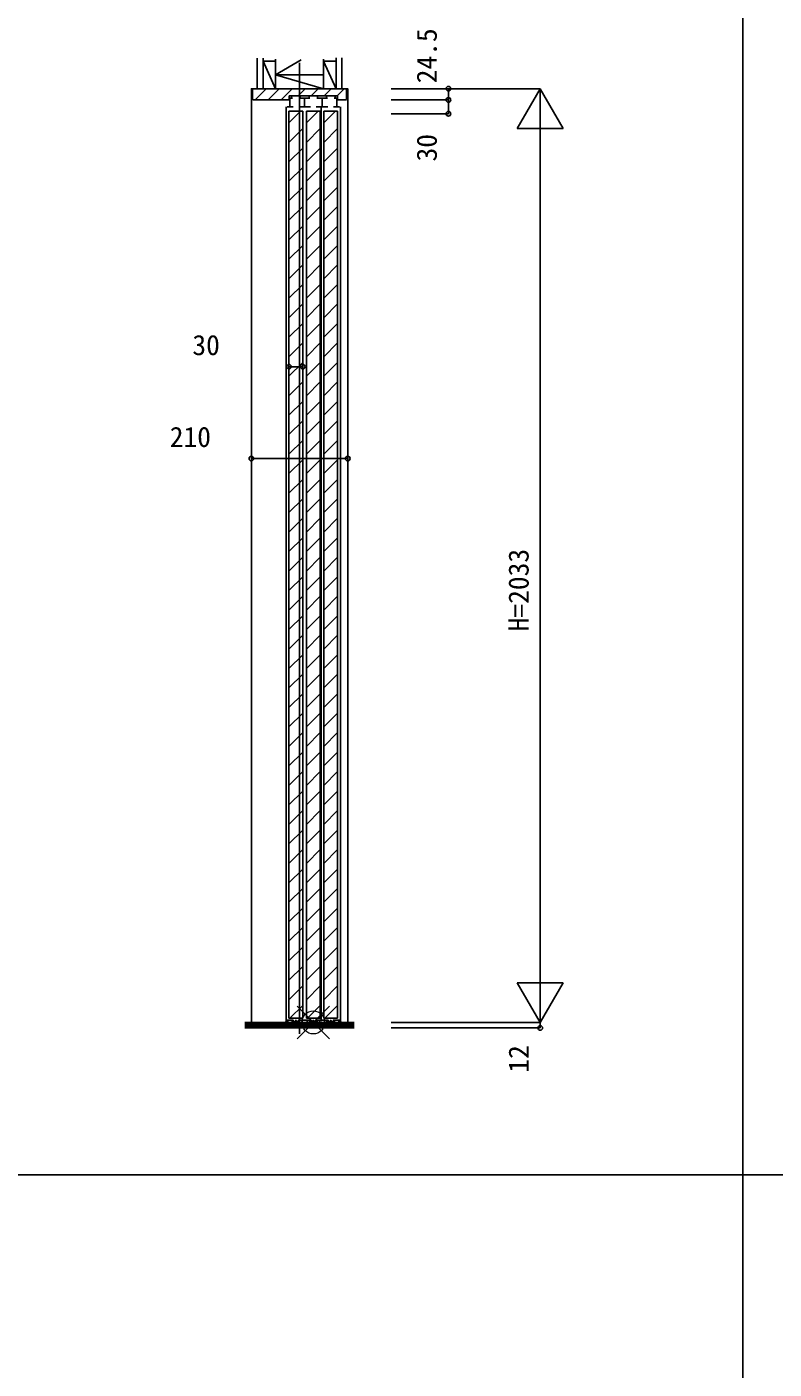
# Model space of a CAD drawing. Units: millimetres, scale not verified. Extents: x -14341 to 14340, y -10000 to 10000.
# Drawn here: x -4501 to -2873, y -7175 to -4253 of the extents above; entities that cross this region are included whole.
import ezdxf
from ezdxf.enums import TextEntityAlignment as Align

# ---------------------------------------------------------------- set-up
doc = ezdxf.new("R2010")
doc.units = ezdxf.units.MM
doc.header["$LTSCALE"] = 50
for name, color, linetype in [('0-3_YKK_C1', 4, 'Continuous'), ('0-4_YKK_F1', 7, 'Continuous'), ('0-6_YKK_N1', 2, 'Continuous'), ('0-7_YKK_Z1', 7, 'Continuous')]:
    doc.layers.add(name, color=color, linetype=linetype)
doc.layers.add('0-5_YKK_IN', color=1, linetype='Continuous', lineweight=18)
doc.styles.add('ＭＳ ゴシック', font='')
doc.styles.get('ＭＳ ゴシック').set_extended_font_data('MS Gothic')

msp = doc.modelspace()

# ---------------------------------------------------------------- linework, layer by layer
at = {"layer": '0-3_YKK_C1'}
for p, q in [((-4009.19, -4389.02), (-4007.37, -4387.2)), ((-4003.08, -4411.2), (-3979.08, -4387.2)), ((-3998.69, -4387.2), (-3986.19, -4387.2)), ((-3974.8, -4411.2), (-3950.8, -4387.2)), ((-3959.19, -4387.2), (-3854.19, -4387.2)), ((-3946.51, -4411.2), (-3922.51, -4387.2)), ((-3937.49, -4411.4), (-3927.79, -4411.4)), ((-3924.09, -4402.8), (-3905.29, -4402.8)), ((-3924.09, -4407.9), (-3924.09, -4402.8)), ((-3909.83, -4402.8), (-3894.23, -4387.2)), ((-3907.29, -4407.9), (-3884.09, -4407.9)), ((-3905.29, -4402.8), (-3905.29, -4407.9)), ((-3895.69, -4407.9), (-3895.69, -4426.4)), ((-3886.09, -4402.8), (-3886.09, -4407.9)), ((-3881.55, -4402.8), (-3865.95, -4387.2)), ((-3869.29, -4407.9), (-3846.09, -4407.9)), ((-3867.29, -4402.8), (-3867.29, -4407.9)), ((-3857.69, -4407.9), (-3857.69, -4426.4)), ((-3853.26, -4402.8), (-3837.66, -4387.2)), ((-3848.09, -4402.8), (-3848.09, -4407.9)), ((-3827.19, -4387.2), (-3814.69, -4387.2)), ((-3815.89, -4411.4), (-3825.59, -4411.4)), ((-3824.98, -4402.8), (-3809.38, -4387.2)), ((-3935.69, -4426.58), (-3935.69, -6418.47)), ((-3920.89, -4426.4), (-3933.49, -4426.4)), ((-3929.69, -4436.2), (-3899.69, -4436.2)), ((-3929.69, -6411.2), (-3929.69, -4436.2)), ((-3929.69, -4461.61), (-3904.27, -4436.2)), ((-3908.49, -4426.4), (-3882.89, -4426.4)), ((-3899.69, -6411.2), (-3899.69, -4436.2)), ((-3899.69, -6411.2), (-3899.69, -4436.2)), ((-3891.69, -4436.2), (-3861.69, -4436.2)), ((-3891.69, -6411.2), (-3891.69, -4436.2)), ((-3891.69, -4461.61), (-3866.27, -4436.2)), ((-3870.49, -4426.4), (-3844.89, -4426.4)), ((-3861.69, -6411.2), (-3861.69, -4436.2)), ((-3861.69, -6411.2), (-3861.69, -4436.2)), ((-3859.69, -4426.58), (-3859.69, -6417.2)), ((-3853.69, -4436.2), (-3823.69, -4436.2)), ((-3853.69, -6411.2), (-3853.69, -4436.2)), ((-3853.69, -4461.61), (-3828.27, -4436.2)), ((-3832.49, -4426.4), (-3819.89, -4426.4)), ((-3823.69, -6411.2), (-3823.69, -4436.2)), ((-3817.69, -4426.58), (-3817.69, -6418.47)), ((-3929.69, -4504.04), (-3899.69, -4474.04)), ((-3891.69, -4504.04), (-3861.69, -4474.04)), ((-3853.69, -4504.04), (-3823.69, -4474.04)), ((-3929.69, -4546.47), (-3899.69, -4516.47)), ((-3891.69, -4546.47), (-3861.69, -4516.47)), ((-3853.69, -4546.47), (-3823.69, -4516.47)), ((-3929.69, -4588.89), (-3899.69, -4558.89)), ((-3891.69, -4588.89), (-3861.69, -4558.89)), ((-3853.69, -4588.89), (-3823.69, -4558.89)), ((-3929.69, -4631.32), (-3899.69, -4601.32)), ((-3891.69, -4631.32), (-3861.69, -4601.32)), ((-3853.69, -4631.32), (-3823.69, -4601.32)), ((-3929.69, -4673.75), (-3899.69, -4643.75)), ((-3891.69, -4673.75), (-3861.69, -4643.75)), ((-3853.69, -4673.75), (-3823.69, -4643.75)), ((-3929.69, -4716.17), (-3899.69, -4686.17)), ((-3891.69, -4716.17), (-3861.69, -4686.17)), ((-3853.69, -4716.17), (-3823.69, -4686.17)), ((-3929.69, -4758.6), (-3899.69, -4728.6)), ((-3891.69, -4758.6), (-3861.69, -4728.6)), ((-3853.69, -4758.6), (-3823.69, -4728.6)), ((-3929.69, -4801.03), (-3899.69, -4771.03)), ((-3891.69, -4801.03), (-3861.69, -4771.03)), ((-3853.69, -4801.03), (-3823.69, -4771.03)), ((-3929.69, -4843.45), (-3899.69, -4813.45)), ((-3891.69, -4843.45), (-3861.69, -4813.45)), ((-3853.69, -4843.45), (-3823.69, -4813.45)), ((-3929.69, -4885.88), (-3899.69, -4855.88)), ((-3891.69, -4885.88), (-3861.69, -4855.88)), ((-3853.69, -4885.88), (-3823.69, -4855.88)), ((-3929.69, -4928.31), (-3899.69, -4898.31)), ((-3891.69, -4928.31), (-3861.69, -4898.31)), ((-3853.69, -4928.31), (-3823.69, -4898.31)), ((-3929.69, -4970.73), (-3899.69, -4940.73)), ((-3891.69, -4970.73), (-3861.69, -4940.73)), ((-3853.69, -4970.73), (-3823.69, -4940.73)), ((-3929.69, -5013.16), (-3899.69, -4983.16)), ((-3891.69, -5013.16), (-3861.69, -4983.16)), ((-3853.69, -5013.16), (-3823.69, -4983.16)), ((-3929.69, -5055.58), (-3899.69, -5025.58)), ((-3891.69, -5055.58), (-3861.69, -5025.58)), ((-3853.69, -5055.58), (-3823.69, -5025.58)), ((-3929.69, -5098.01), (-3899.69, -5068.01)), ((-3891.69, -5098.01), (-3861.69, -5068.01)), ((-3853.69, -5098.01), (-3823.69, -5068.01)), ((-3929.69, -5140.44), (-3899.69, -5110.44)), ((-3891.69, -5140.44), (-3861.69, -5110.44)), ((-3853.69, -5140.44), (-3823.69, -5110.44)), ((-3929.69, -5182.86), (-3899.69, -5152.86)), ((-3891.69, -5182.86), (-3861.69, -5152.86)), ((-3853.69, -5182.86), (-3823.69, -5152.86)), ((-3929.69, -5225.29), (-3899.69, -5195.29)), ((-3891.69, -5225.29), (-3861.69, -5195.29)), ((-3853.69, -5225.29), (-3823.69, -5195.29)), ((-3929.69, -5267.72), (-3899.69, -5237.72)), ((-3891.69, -5267.72), (-3861.69, -5237.72)), ((-3853.69, -5267.72), (-3823.69, -5237.72)), ((-3929.69, -5310.14), (-3899.69, -5280.14)), ((-3891.69, -5310.14), (-3861.69, -5280.14)), ((-3853.69, -5310.14), (-3823.69, -5280.14)), ((-3929.69, -5352.57), (-3899.69, -5322.57)), ((-3891.69, -5352.57), (-3861.69, -5322.57)), ((-3853.69, -5352.57), (-3823.69, -5322.57)), ((-3929.69, -5395), (-3899.69, -5365)), ((-3891.69, -5395), (-3861.69, -5365)), ((-3853.69, -5395), (-3823.69, -5365)), ((-3929.69, -5437.42), (-3899.69, -5407.42)), ((-3891.69, -5437.42), (-3861.69, -5407.42)), ((-3853.69, -5437.42), (-3823.69, -5407.42)), ((-3929.69, -5479.85), (-3899.69, -5449.85)), ((-3891.69, -5479.85), (-3861.69, -5449.85)), ((-3853.69, -5479.85), (-3823.69, -5449.85)), ((-3929.69, -5522.28), (-3899.69, -5492.28)), ((-3891.69, -5522.28), (-3861.69, -5492.28)), ((-3853.69, -5522.28), (-3823.69, -5492.28)), ((-3929.69, -5564.7), (-3899.69, -5534.7)), ((-3891.69, -5564.7), (-3861.69, -5534.7)), ((-3853.69, -5564.7), (-3823.69, -5534.7)), ((-3929.69, -5607.13), (-3899.69, -5577.13)), ((-3891.69, -5607.13), (-3861.69, -5577.13)), ((-3853.69, -5607.13), (-3823.69, -5577.13)), ((-3929.69, -5649.55), (-3899.69, -5619.55)), ((-3891.69, -5649.55), (-3861.69, -5619.55)), ((-3853.69, -5649.55), (-3823.69, -5619.55)), ((-3929.69, -5691.98), (-3899.69, -5661.98)), ((-3891.69, -5691.98), (-3861.69, -5661.98)), ((-3853.69, -5691.98), (-3823.69, -5661.98)), ((-3929.69, -5734.41), (-3899.69, -5704.41)), ((-3891.69, -5734.41), (-3861.69, -5704.41)), ((-3853.69, -5734.41), (-3823.69, -5704.41)), ((-3929.69, -5776.83), (-3899.69, -5746.83)), ((-3891.69, -5776.83), (-3861.69, -5746.83)), ((-3853.69, -5776.83), (-3823.69, -5746.83)), ((-3929.69, -5819.26), (-3899.69, -5789.26)), ((-3891.69, -5819.26), (-3861.69, -5789.26)), ((-3853.69, -5819.26), (-3823.69, -5789.26)), ((-3929.69, -5861.69), (-3899.69, -5831.69)), ((-3891.69, -5861.69), (-3861.69, -5831.69)), ((-3853.69, -5861.69), (-3823.69, -5831.69)), ((-3929.69, -5904.11), (-3899.69, -5874.11)), ((-3891.69, -5904.11), (-3861.69, -5874.11)), ((-3853.69, -5904.11), (-3823.69, -5874.11)), ((-3929.69, -5946.54), (-3899.69, -5916.54)), ((-3891.69, -5946.54), (-3861.69, -5916.54)), ((-3853.69, -5946.54), (-3823.69, -5916.54)), ((-3929.69, -5988.97), (-3899.69, -5958.97)), ((-3891.69, -5988.97), (-3861.69, -5958.97)), ((-3853.69, -5988.97), (-3823.69, -5958.97)), ((-3929.69, -6031.39), (-3899.69, -6001.39)), ((-3891.69, -6031.39), (-3861.69, -6001.39)), ((-3853.69, -6031.39), (-3823.69, -6001.39)), ((-3929.69, -6073.82), (-3899.69, -6043.82)), ((-3891.69, -6073.82), (-3861.69, -6043.82)), ((-3853.69, -6073.82), (-3823.69, -6043.82)), ((-3929.69, -6116.24), (-3899.69, -6086.24)), ((-3891.69, -6116.24), (-3861.69, -6086.24)), ((-3853.69, -6116.24), (-3823.69, -6086.24)), ((-3929.69, -6158.67), (-3899.69, -6128.67)), ((-3891.69, -6158.67), (-3861.69, -6128.67)), ((-3853.69, -6158.67), (-3823.69, -6128.67)), ((-3929.69, -6201.1), (-3899.69, -6171.1)), ((-3891.69, -6201.1), (-3861.69, -6171.1)), ((-3853.69, -6201.1), (-3823.69, -6171.1)), ((-3929.69, -6243.52), (-3899.69, -6213.52)), ((-3891.69, -6243.52), (-3861.69, -6213.52)), ((-3853.69, -6243.52), (-3823.69, -6213.52)), ((-3929.69, -6285.95), (-3899.69, -6255.95)), ((-3891.69, -6285.95), (-3861.69, -6255.95)), ((-3853.69, -6285.95), (-3823.69, -6255.95)), ((-3929.69, -6328.38), (-3899.69, -6298.38)), ((-3891.69, -6328.38), (-3861.69, -6298.38)), ((-3853.69, -6328.38), (-3823.69, -6298.38)), ((-3929.69, -6370.8), (-3899.69, -6340.8)), ((-3891.69, -6370.8), (-3861.69, -6340.8)), ((-3853.69, -6370.8), (-3823.69, -6340.8)), ((-3927.66, -6411.2), (-3899.69, -6383.23)), ((-3889.66, -6411.2), (-3861.69, -6383.23)), ((-3851.66, -6411.2), (-3823.69, -6383.23)), ((-3937.24, -6419.53), (-3937.24, -6420.1)), ((-3934.53, -6415.99), (-3936.65, -6418.11)), ((-3922.74, -6415.4), (-3933.11, -6415.4)), ((-3932.24, -6415.4), (-3932.24, -6418.7)), ((-3929.69, -6411.2), (-3899.69, -6411.2)), ((-3906.54, -6415.4), (-3884.94, -6415.4)), ((-3901.24, -6418.7), (-3901.24, -6415.4)), ((-3891.69, -6411.2), (-3861.69, -6411.2)), ((-3890.24, -6418.7), (-3890.24, -6415.4)), ((-3863.19, -6418.7), (-3863.19, -6415.4)), ((-3853.69, -6411.2), (-3823.69, -6411.2)), ((-3852.19, -6418.7), (-3852.19, -6415.4)), ((-3832.29, -6417.9), (-3830.69, -6417.9)), ((-3830.69, -6415.4), (-3820.32, -6415.4)), ((-3830.69, -6417.9), (-3830.69, -6415.4)), ((-3821.19, -6415.4), (-3821.19, -6418.7)), ((-3818.91, -6415.99), (-3816.78, -6418.11)), ((-3816.19, -6419.53), (-3816.19, -6420.1))]:
    msp.add_line(p, q, dxfattribs=at)
for points in [[(-4009.19, -4387.2), (-4011.69, -4387.2), (-4011.69, -6420.2)], [(-3829.19, -4387.2), (-3984.19, -4387.2), (-4009.19, -4387.2), (-4009.19, -4409.2)], [(-4007.19, -4411.2), (-3929.79, -4411.2), (-3929.29, -4410.7), (-3929.29, -4402.8), (-3885.19, -4402.8), (-3868.19, -4402.8), (-3824.09, -4402.8), (-3824.09, -4410.7), (-3823.59, -4411.2), (-3806.19, -4411.2)], [(-3922.09, -4407.9), (-3927.79, -4407.9), (-3927.79, -4426.4)], [(-3848.09, -4402.8), (-3829.29, -4402.8), (-3829.29, -4407.9)], [(-3831.29, -4407.9), (-3825.59, -4407.9), (-3825.59, -4426.4)], [(-3804.19, -4409.2), (-3804.19, -4387.2), (-3829.19, -4387.2)], [(-3804.19, -4387.2), (-3801.69, -4387.2), (-3801.69, -6420.2)], [(-3819.39, -6420.2), (-3934.04, -6420.2), (-3934.04, -6416.83), (-3932.7, -6416.34)], [(-3922.74, -6415.4), (-3922.74, -6417.9), (-3921.14, -6417.9)], [(-3922.64, -6415.2), (-3920.64, -6415.2), (-3920.64, -6419), (-3916.44, -6419), (-3916.44, -6417.4)], [(-3913.04, -6417.4), (-3913.04, -6419), (-3908.84, -6419), (-3908.84, -6415.2), (-3906.84, -6415.2)], [(-3906.46, -6418.6), (-3907.22, -6416.5), (-3907.09, -6416.14), (-3906.84, -6415.7), (-3906.54, -6415.4)], [(-3884.94, -6415.4), (-3884.64, -6415.7), (-3884.39, -6416.14), (-3884.26, -6416.5), (-3885.02, -6418.6)], [(-3884.64, -6415.2), (-3882.64, -6415.2), (-3882.64, -6419), (-3878.44, -6419), (-3878.44, -6417.4)], [(-3875.04, -6417.4), (-3875.04, -6419), (-3870.84, -6419), (-3870.84, -6415.2), (-3868.84, -6415.2)], [(-3868.4, -6418.6), (-3869.17, -6416.5), (-3869.04, -6416.14), (-3868.79, -6415.7), (-3868.49, -6415.4), (-3846.89, -6415.4)], [(-3846.89, -6415.4), (-3846.59, -6415.7), (-3846.34, -6416.14), (-3846.2, -6416.5), (-3846.97, -6418.6)], [(-3846.59, -6415.2), (-3844.59, -6415.2), (-3844.59, -6419), (-3840.39, -6419), (-3840.39, -6417.4)], [(-3836.99, -6417.4), (-3836.99, -6419), (-3832.79, -6419), (-3832.79, -6415.2), (-3830.79, -6415.2)], [(-3820.74, -6416.34), (-3819.39, -6416.83), (-3819.39, -6420.24)]]:
    msp.add_lwpolyline(points, dxfattribs=at)
for centre, radius, start, end in [((-4007.19, -4409.2), 2, 180.00001, 269.99999), ((-3806.19, -4409.2), 2, 270.00001, 359.99999), ((-3935.24, -6419.53), 2, 135.00001, 180), ((-3933.11, -6417.4), 2, 90, 134.99999), ((-3914.74, -6417.4), 1.7, 359.99999, 180.00001), ((-3876.74, -6417.4), 1.7, 359.99999, 180.00001), ((-3838.69, -6417.4), 1.7, 359.99999, 180.00001), ((-3820.32, -6417.4), 2, 45.00001, 90), ((-3818.19, -6419.53), 2, 360, 44.99999)]:
    msp.add_arc(centre, radius, start, end, dxfattribs=at)
at = {"layer": '0-4_YKK_F1'}
for p, q in [((-2941, -9999.7), (-2941, 9500.3)), ((-14341, -6752.2), (14159, -6752.2))]:
    msp.add_line(p, q, dxfattribs=at)
at = {"layer": '0-5_YKK_IN'}
for p, q in [((-3912.04, -6455.56), (-3841.33, -6384.84)), ((-3912.04, -6384.84), (-3841.33, -6455.56))]:
    msp.add_line(p, q, dxfattribs=at)
msp.add_circle((-3876.69, -6420.2), 25, dxfattribs=at)
at = {"layer": '0-6_YKK_N1'}
for p, q in [((-3707.51, -4387.2), (-3382.51, -4387.2)), ((-3582.51, -4411.7), (-3582.51, -4441.7)), ((-3432.51, -4473.8), (-3382.51, -4387.2)), ((-3382.51, -4387.2), (-3332.51, -4473.8)), ((-3382.51, -4387.2), (-3382.51, -6420.2)), ((-3707.51, -4441.7), (-3582.51, -4441.7)), ((-3432.51, -4473.8), (-3332.51, -4473.8)), ((-3929.69, -4992.48), (-3899.69, -4992.48)), ((-4011.69, -5192.48), (-3801.69, -5192.48)), ((-3432.51, -6333.6), (-3332.51, -6333.6)), ((-3432.51, -6333.6), (-3382.51, -6420.2)), ((-3382.51, -6420.2), (-3332.51, -6333.6)), ((-3707.51, -6420.2), (-3382.51, -6420.2)), ((-3382.51, -6420.2), (-3382.51, -6432.2)), ((-3707.51, -6432.2), (-3382.51, -6432.2))]:
    msp.add_line(p, q, dxfattribs=at)
msp.add_lwpolyline([(-3707.51, -4411.7), (-3582.51, -4411.7), (-3582.51, -4387.2)], dxfattribs=at)
for centre in [(-3582.51, -4387.2), (-3582.51, -4411.7), (-3582.51, -4441.7), (-3929.69, -4992.48), (-3899.69, -4992.48), (-4011.69, -5192.48), (-3801.69, -5192.48), (-3382.51, -6432.2)]:
    msp.add_circle(centre, 5, dxfattribs=at)
at = {"layer": '0-7_YKK_Z1'}
for p, q in [((-3998.69, -4387.2), (-3998.69, -4320.76)), ((-3986.19, -4320.76), (-3986.19, -4387.2)), ((-3959.19, -4322.8), (-3959.19, -4387.2)), ((-3902.83, -4324.66), (-3959.19, -4357.2)), ((-3854.19, -4322.8), (-3854.19, -4387.2)), ((-3827.19, -4387.2), (-3827.19, -4320.28)), ((-3814.69, -4320.28), (-3814.69, -4387.2)), ((-3959.19, -4327.2), (-3986.19, -4327.2)), ((-3986.19, -4327.2), (-3959.19, -4387.2)), ((-3906.69, -4331.21), (-3906.69, -6444.73)), ((-3827.19, -4327.2), (-3854.19, -4327.2)), ((-3854.19, -4327.2), (-3827.19, -4387.2)), ((-3959.19, -4357.2), (-3854.19, -4387.2)), ((-3854.19, -4357.2), (-3959.19, -4357.2)), ((-4025.92, -6423.2), (-3906.69, -6423.2)), ((-4025.92, -6426.2), (-3906.69, -6426.2)), ((-4025.92, -6429.2), (-3906.69, -6429.2)), ((-3787.51, -6423.2), (-3906.69, -6423.2)), ((-3787.51, -6426.2), (-3906.69, -6426.2)), ((-3787.51, -6429.2), (-3906.69, -6429.2)), ((-3787.51, -6432.2), (-4025.92, -6432.2))]:
    msp.add_line(p, q, dxfattribs=at)
msp.add_lwpolyline([(-3787.51, -6420.2), (-3906.69, -6420.2), (-4025.92, -6420.2)], dxfattribs=at)

# ---------------------------------------------------------------- texts
at = {"layer": '0-6_YKK_N1', "style": 'ＭＳ ゴシック'}
for s, p in [('24.5', (-3594.51, -4375.45)), ('30', (-3594.51, -4545.67)), ('H=2033', (-3394.51, -5568.7)), ('12', (-3394.33, -6529.5))]:
    msp.add_text(s, height=43.99, rotation=90, dxfattribs=at).set_placement(p, align=Align.BOTTOM_LEFT)
for s, p in [('30', (-4140.11, -4980.48)), ('210', (-4189.4, -5180.48))]:
    msp.add_text(s, height=43.99, dxfattribs=at).set_placement(p, align=Align.BOTTOM_LEFT)

doc.saveas('drawing.dxf')
